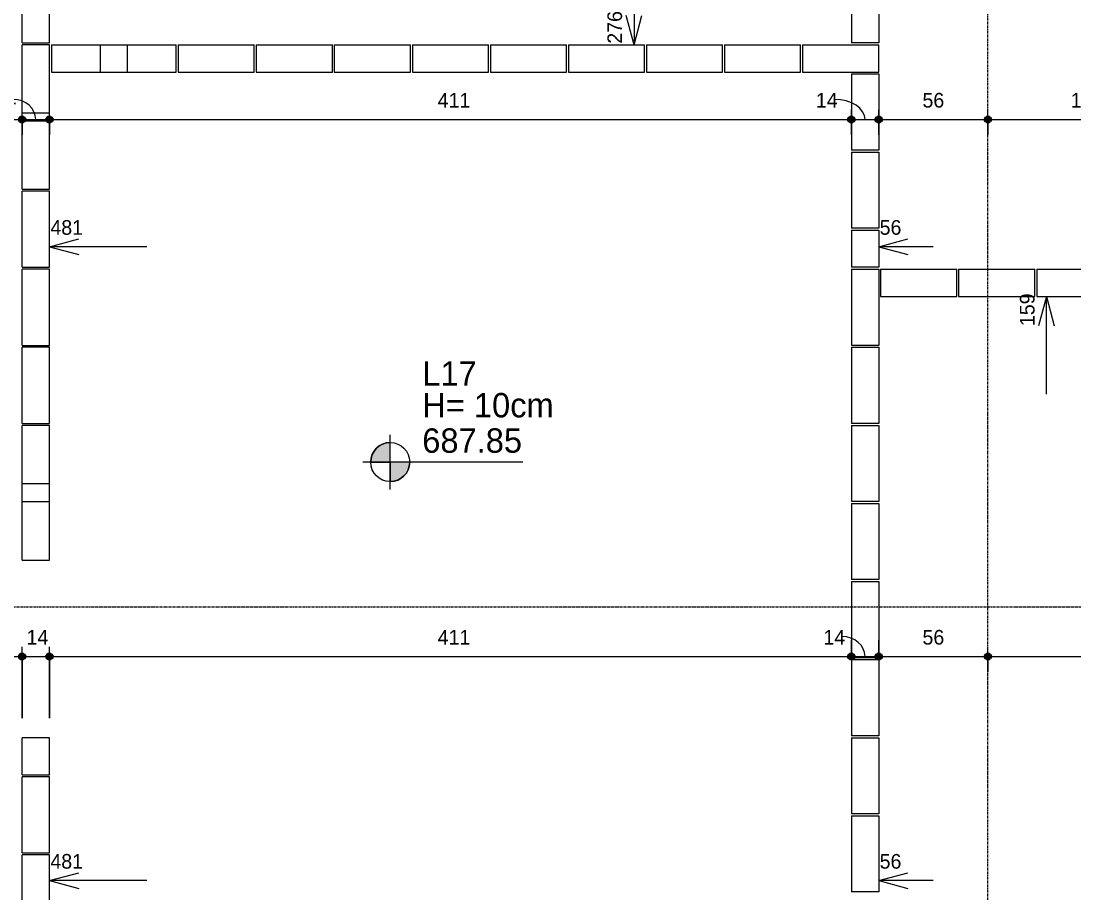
# Model space of a CAD drawing. Header units: centimetres. Extents: x 170 to 15941, y -2277 to 8860.
# Drawn here: x 6130 to 6670, y -280 to 166 of the extents above; entities that cross this region are included whole.
import ezdxf

# ---------------------------------------------------------------- set-up
doc = ezdxf.new("R2010")
doc.units = ezdxf.units.CM
doc.linetypes.add('Linha de eixo', pattern=[2.2225, 1.27, -0.3175, 0.3175, -0.3175])
doc.layers.add('A-ANNO-DIMS-1', color=1, linetype='Continuous', lineweight=9, true_color=0xff0000)
doc.layers.add('A-DETL-GENF-3', color=251, linetype='Continuous', lineweight=9, true_color=0x515151)
for name, color, linetype, lineweight in [('A-ANNO-DIMS-50', 7, 'Continuous', 9), ('A-DETL-THIN', 7, 'Continuous', 9), ('G-ANNO-TEXT', 7, 'Continuous', 9), ('S-BEAM', 7, 'Continuous', 9), ('S-BEAM-1', 7, 'Continuous', 13), ('S-GRID-1', 7, 'Linha de eixo', 9)]:
    doc.layers.add(name, color=color, linetype=linetype, lineweight=lineweight)
doc.styles.add('Bahnschrift_2', font='', dxfattribs={"height": 12.5})
doc.styles.add('Bahnschrift_7', font='', dxfattribs={"height": 7.5})
doc.styles.get('Bahnschrift_2').set_extended_font_data('Bahnschrift')
doc.styles.get('Bahnschrift_7').set_extended_font_data('Bahnschrift')
doc.dimstyles.new('COTA_ACUMULADA_1', dxfattribs={"dimscale": 30.48, "dimtxt": 8.33133, "dimasz": 0.049213, "dimexe": 0, "dimexo": 0.0625, "dimgap": 0.131234, "dimtad": 0, "dimjust": 2, "dimdec": 0, "dimzin": 0, "dimdsep": 46, "dimtxsty": 'Bahnschrift_7', "dimblk1": 'NONE', "dimblk2": 'OPEN30', "dimsah": 1, "dimcen": 0.09, "dimse1": 1, "dimsd1": 1, "dimazin": 0, "dimtfac": 1, "dimtdec": 4, "dimtix": 1, "dimtmove": 2, "dimatfit": 3, "dimfxl": 0, "dimfxlon": 1, "dimtvp": 1, "dimtolj": 1, "dimtzin": 0, "dimarcsym": 2})
doc.dimstyles.new('COTA_LINEAR', dxfattribs={"dimscale": 30.48, "dimtxt": 8.33133, "dimasz": 0.393701, "dimexe": 0.164042, "dimexo": 0.328084, "dimgap": 0.131234, "dimtad": 1, "dimdec": 0, "dimzin": 0, "dimdsep": 46, "dimtxsty": 'Bahnschrift_7', "dimblk1": 'DOTSMALL', "dimblk2": 'DOTSMALL', "dimsah": 1, "dimcen": 0.09, "dimdle": 0.164042, "dimazin": 0, "dimtfac": 1, "dimtdec": 4, "dimtix": 1, "dimtmove": 0, "dimatfit": 3, "dimfxl": 1, "dimtvp": 1, "dimtolj": 1, "dimtzin": 0, "dimarcsym": 2})
doc.dimstyles.new('COTA_LINEAR_1', dxfattribs={"dimscale": 30.48, "dimtxt": 8.33133, "dimasz": 0.393701, "dimexe": 0.164042, "dimexo": 0.328084, "dimgap": 0.131234, "dimtad": 1, "dimdec": 0, "dimzin": 0, "dimdsep": 46, "dimtxsty": 'Bahnschrift_7', "dimblk1": 'DOTSMALL', "dimblk2": 'DOTSMALL', "dimsah": 1, "dimcen": 0.09, "dimdle": 0.164042, "dimazin": 0, "dimtfac": 1, "dimtdec": 4, "dimtix": 1, "dimtmove": 1, "dimatfit": 3, "dimfxl": 1, "dimtvp": 1, "dimtolj": 1, "dimtzin": 0, "dimarcsym": 2})

# ---------------------------------------------------------------- blocks, each defined once
blk = doc.blocks.new('LEONE - BLOCO CANALETA 14X39X2 - LEONE - BLOCO CANALETA 14X39X19-2679375-FORMA DA COBERTURA')
at = {"layer": 'S-BEAM-1'}
for p, q in [((-19.5, 7), (19.5, 7)), ((-19.5, 7), (-19.5, -7)), ((19.5, -7), (19.5, 7)), ((-19.5, -7), (19.5, -7))]:
    blk.add_line(p, q, dxfattribs=at)
blk = doc.blocks.new('LEONE - BLOCO CANALETA 14X19X19 - LEONE - BLOCO CANALETA 14X19X19-561206-FORMA DA COBERTURA')
at = {"layer": 'S-BEAM-1'}
for p, q in [((-9.5, 7), (9.5, 7)), ((-9.5, 7), (-9.5, -7)), ((9.5, -7), (9.5, 7)), ((-9.5, -7), (9.5, -7))]:
    blk.add_line(p, q, dxfattribs=at)
blk = doc.blocks.new('LEONE - BLOCO CANALETA 14X39X2 - LEONE - BLOCO CANALETA 14X39X19-V2-FORMA DA COBERTURA')
at = {"layer": 'S-BEAM-1'}
for p, q in [((-19.5, 7), (19.5, 7)), ((-19.5, -7), (-19.5, 7)), ((19.5, 7), (19.5, -7)), ((-19.5, -7), (19.5, -7))]:
    blk.add_line(p, q, dxfattribs=at)
blk = doc.blocks.new('LEONE - BLOCO CANALETA 14X19X19 - LEONE - BLOCO CANALETA 14X19X19-3028554-FORMA DA COBERTURA')
at = {"layer": 'S-BEAM-1'}
for p, q in [((-9.5, 7), (9.5, 7)), ((-9.5, -7), (-9.5, 7)), ((9.5, 7), (9.5, -7)), ((-9.5, -7), (9.5, -7))]:
    blk.add_line(p, q, dxfattribs=at)
blk = doc.blocks.new('DIMBLOCK115-FORMA DA COBERTURA')
at = {"layer": 'A-ANNO-DIMS-50', "lineweight": 35, "true_color": 0xff0000}
h = blk.add_hatch(color=1, dxfattribs=at)
edge = h.paths.add_edge_path()
edge.add_arc((5814.52, 115.9), 1.5, 0, 360)
h = blk.add_hatch(color=1, dxfattribs=at)
edge = h.paths.add_edge_path()
edge.add_arc((6130.52, 115.9), 1.5, 0, 360)
at = {"layer": 'A-ANNO-DIMS-50', "color": 1, "true_color": 0xff0000}
for p, q in [((5814.52, 108.02), (5814.52, 120.9)), ((6130.52, 108.02), (6130.52, 120.9)), ((5809.52, 115.9), (6130.52, 115.9)), ((5814.52, 115.9), (5814.52, 108.02)), ((6130.52, 115.9), (6130.52, 108.02))]:
    blk.add_line(p, q, dxfattribs=at)
at = {"layer": 'A-ANNO-DIMS-50', "color": 1, "lineweight": 35, "true_color": 0xff0000}
for centre in [(5814.52, 115.9), (6130.52, 115.9)]:
    blk.add_circle(centre, 1.5, dxfattribs=at)
at = {"layer": 'A-ANNO-DIMS-50', "color": 0, "insert": (5965.26, 129.54), "char_height": 7.5, "width": 17.4201, "attachment_point": 1, "line_spacing_factor": 1.009858, "style": 'Bahnschrift_7'}
blk.add_mtext('316', dxfattribs=at)
blk = doc.blocks.new('_DotSmall')
at = {"color": 0, "linetype": 'ByBlock', "const_width": 0.5}
blk.add_lwpolyline([(-0.0625, 0, 1), (0.0625, 0, 1)], format="xyb", close=True, dxfattribs=at)
blk = doc.blocks.new('DIMBLOCK116-FORMA DA COBERTURA')
at = {"layer": 'A-ANNO-DIMS-50', "lineweight": 35, "true_color": 0xff0000}
h = blk.add_hatch(color=1, dxfattribs=at)
edge = h.paths.add_edge_path()
edge.add_arc((6130.52, 115.9), 1.5, 0, 360)
h = blk.add_hatch(color=1, dxfattribs=at)
edge = h.paths.add_edge_path()
edge.add_arc((6144.52, 115.9), 1.5, 0, 360)
at = {"layer": 'A-ANNO-DIMS-50', "color": 1, "true_color": 0xff0000}
for p, q in [((6130.52, 108.02), (6130.52, 120.9)), ((6144.52, 108.02), (6144.52, 120.9)), ((6130.52, 115.9), (6144.52, 115.9)), ((6130.52, 115.9), (6130.52, 108.02)), ((6144.52, 115.9), (6144.52, 108.02))]:
    blk.add_line(p, q, dxfattribs=at)
at = {"layer": 'A-ANNO-DIMS-50', "color": 1, "lineweight": 35, "true_color": 0xff0000}
for centre in [(6130.52, 115.9), (6144.52, 115.9)]:
    blk.add_circle(centre, 1.5, dxfattribs=at)
at = {"layer": 'A-ANNO-DIMS-50', "color": 1, "true_color": 0xff0000}
blk.add_ellipse((6125.8, 115.9), major_axis=(11.72, 0), ratio=0.879819, start_param=0, end_param=1.570796, dxfattribs=at)
at = {"layer": 'A-ANNO-DIMS-50', "color": 0, "insert": (6116.33, 129.54), "char_height": 7.5, "width": 11.3609, "attachment_point": 1, "line_spacing_factor": 1.009858, "style": 'Bahnschrift_7'}
blk.add_mtext('14', dxfattribs=at)
blk = doc.blocks.new('DIMBLOCK117-FORMA DA COBERTURA')
at = {"layer": 'A-ANNO-DIMS-50', "lineweight": 35, "true_color": 0xff0000}
h = blk.add_hatch(color=1, dxfattribs=at)
edge = h.paths.add_edge_path()
edge.add_arc((6144.52, 115.9), 1.5, 0, 360)
h = blk.add_hatch(color=1, dxfattribs=at)
edge = h.paths.add_edge_path()
edge.add_arc((6555.52, 115.9), 1.5, 0, 360)
at = {"layer": 'A-ANNO-DIMS-50', "color": 1, "true_color": 0xff0000}
for p, q in [((6144.52, 108.02), (6144.52, 120.9)), ((6555.52, 108.02), (6555.52, 120.9)), ((6144.52, 115.9), (6555.52, 115.9)), ((6144.52, 115.9), (6144.52, 108.02)), ((6555.52, 115.9), (6555.52, 108.02))]:
    blk.add_line(p, q, dxfattribs=at)
at = {"layer": 'A-ANNO-DIMS-50', "color": 1, "lineweight": 35, "true_color": 0xff0000}
for centre in [(6144.52, 115.9), (6555.52, 115.9)]:
    blk.add_circle(centre, 1.5, dxfattribs=at)
at = {"layer": 'A-ANNO-DIMS-50', "color": 0, "insert": (6343.52, 129.54), "char_height": 7.5, "width": 15.6023, "attachment_point": 1, "line_spacing_factor": 1.009858, "style": 'Bahnschrift_7'}
blk.add_mtext('411', dxfattribs=at)
blk = doc.blocks.new('DIMBLOCK118-FORMA DA COBERTURA')
at = {"layer": 'A-ANNO-DIMS-50', "lineweight": 35, "true_color": 0xff0000}
h = blk.add_hatch(color=1, dxfattribs=at)
edge = h.paths.add_edge_path()
edge.add_arc((6555.52, 115.9), 1.5, 0, 360)
h = blk.add_hatch(color=1, dxfattribs=at)
edge = h.paths.add_edge_path()
edge.add_arc((6569.52, 115.9), 1.5, 0, 360)
at = {"layer": 'A-ANNO-DIMS-50', "color": 1, "true_color": 0xff0000}
for p, q in [((6555.52, 108.02), (6555.52, 120.9)), ((6569.52, 108.02), (6569.52, 120.9)), ((6555.52, 115.9), (6569.52, 115.9)), ((6555.52, 115.9), (6555.52, 108.02)), ((6569.52, 115.9), (6569.52, 108.02))]:
    blk.add_line(p, q, dxfattribs=at)
at = {"layer": 'A-ANNO-DIMS-50', "color": 1, "lineweight": 35, "true_color": 0xff0000}
for centre in [(6555.52, 115.9), (6569.52, 115.9)]:
    blk.add_circle(centre, 1.5, dxfattribs=at)
at = {"layer": 'A-ANNO-DIMS-50', "color": 1, "true_color": 0xff0000}
blk.add_ellipse((6546.82, 115.9), major_axis=(15.71, 0), ratio=0.656556, start_param=0, end_param=1.570796, dxfattribs=at)
at = {"layer": 'A-ANNO-DIMS-50', "color": 0, "insert": (6537.35, 129.54), "char_height": 7.5, "width": 11.3609, "attachment_point": 1, "line_spacing_factor": 1.009858, "style": 'Bahnschrift_7'}
blk.add_mtext('14', dxfattribs=at)
blk = doc.blocks.new('DIMBLOCK119-FORMA DA COBERTURA')
at = {"layer": 'A-ANNO-DIMS-50', "lineweight": 35, "true_color": 0xff0000}
h = blk.add_hatch(color=1, dxfattribs=at)
edge = h.paths.add_edge_path()
edge.add_arc((6569.52, 115.9), 1.5, 0, 360)
h = blk.add_hatch(color=1, dxfattribs=at)
edge = h.paths.add_edge_path()
edge.add_arc((6625.52, 115.9), 1.5, 0, 360)
at = {"layer": 'A-ANNO-DIMS-50', "color": 1, "true_color": 0xff0000}
for p, q in [((6569.52, 108.02), (6569.52, 120.9)), ((6625.52, 108.02), (6625.52, 120.9)), ((6569.52, 115.9), (6625.52, 115.9)), ((6569.52, 115.9), (6569.52, 108.02)), ((6625.52, 115.9), (6625.52, 108.02))]:
    blk.add_line(p, q, dxfattribs=at)
at = {"layer": 'A-ANNO-DIMS-50', "color": 1, "lineweight": 35, "true_color": 0xff0000}
for centre in [(6569.52, 115.9), (6625.52, 115.9)]:
    blk.add_circle(centre, 1.5, dxfattribs=at)
at = {"layer": 'A-ANNO-DIMS-50', "color": 0, "insert": (6591.97, 129.54), "char_height": 7.5, "width": 13.3301, "attachment_point": 1, "line_spacing_factor": 1.009858, "style": 'Bahnschrift_7'}
blk.add_mtext('56', dxfattribs=at)
blk = doc.blocks.new('DIMBLOCK120-FORMA DA COBERTURA')
at = {"layer": 'A-ANNO-DIMS-50', "lineweight": 35, "true_color": 0xff0000}
h = blk.add_hatch(color=1, dxfattribs=at)
edge = h.paths.add_edge_path()
edge.add_arc((6625.52, 115.9), 1.5, 0, 360)
h = blk.add_hatch(color=1, dxfattribs=at)
edge = h.paths.add_edge_path()
edge.add_arc((6725.51, 115.9), 1.5, 0, 360)
at = {"layer": 'A-ANNO-DIMS-50', "color": 1, "true_color": 0xff0000}
for p, q in [((6625.52, 108.02), (6625.52, 120.9)), ((6725.51, 74.24), (6725.51, 120.9)), ((6625.52, 115.9), (6725.51, 115.9)), ((6625.52, 115.9), (6625.52, 108.02)), ((6725.51, 115.9), (6725.51, 74.24))]:
    blk.add_line(p, q, dxfattribs=at)
at = {"layer": 'A-ANNO-DIMS-50', "color": 1, "lineweight": 35, "true_color": 0xff0000}
for centre in [(6625.52, 115.9), (6725.51, 115.9)]:
    blk.add_circle(centre, 1.5, dxfattribs=at)
at = {"layer": 'A-ANNO-DIMS-50', "color": 0, "insert": (6667.94, 129.54), "char_height": 7.5, "width": 18.1774, "attachment_point": 1, "line_spacing_factor": 1.009858, "style": 'Bahnschrift_7'}
blk.add_mtext('100', dxfattribs=at)
blk = doc.blocks.new('DIMBLOCK138-FORMA DA COBERTURA')
at = {"layer": 'A-ANNO-DIMS-50', "lineweight": 35, "true_color": 0xff0000}
h = blk.add_hatch(color=1, dxfattribs=at)
edge = h.paths.add_edge_path()
edge.add_arc((5885.52, -159.19), 1.5, 0, 360)
h = blk.add_hatch(color=1, dxfattribs=at)
edge = h.paths.add_edge_path()
edge.add_arc((6130.52, -159.19), 1.5, 0, 360)
at = {"layer": 'A-ANNO-DIMS-50', "color": 1, "true_color": 0xff0000}
for p, q in [((5885.52, -209.76), (5885.52, -154.19)), ((6130.52, -190.76), (6130.52, -154.19)), ((5885.52, -159.19), (6130.52, -159.19)), ((5885.52, -159.19), (5885.52, -209.76)), ((6130.52, -159.19), (6130.52, -190.76))]:
    blk.add_line(p, q, dxfattribs=at)
at = {"layer": 'A-ANNO-DIMS-50', "color": 1, "lineweight": 35, "true_color": 0xff0000}
for centre in [(5885.52, -159.19), (6130.52, -159.19)]:
    blk.add_circle(centre, 1.5, dxfattribs=at)
at = {"layer": 'A-ANNO-DIMS-50', "color": 0, "insert": (5999.5, -145.54), "char_height": 7.5, "width": 20.4496, "attachment_point": 1, "line_spacing_factor": 1.009858, "style": 'Bahnschrift_7'}
blk.add_mtext('245', dxfattribs=at)
blk = doc.blocks.new('DIMBLOCK139-FORMA DA COBERTURA')
at = {"layer": 'A-ANNO-DIMS-50', "lineweight": 35, "true_color": 0xff0000}
h = blk.add_hatch(color=1, dxfattribs=at)
edge = h.paths.add_edge_path()
edge.add_arc((6130.52, -159.19), 1.5, 0, 360)
h = blk.add_hatch(color=1, dxfattribs=at)
edge = h.paths.add_edge_path()
edge.add_arc((6144.52, -159.19), 1.5, 0, 360)
at = {"layer": 'A-ANNO-DIMS-50', "color": 1, "true_color": 0xff0000}
for p, q in [((6130.52, -190.76), (6130.52, -154.19)), ((6144.52, -190.76), (6144.52, -154.19)), ((6130.52, -159.19), (6144.52, -159.19)), ((6130.52, -159.19), (6130.52, -190.76)), ((6144.52, -159.19), (6144.52, -190.76))]:
    blk.add_line(p, q, dxfattribs=at)
at = {"layer": 'A-ANNO-DIMS-50', "color": 1, "lineweight": 35, "true_color": 0xff0000}
for centre in [(6130.52, -159.19), (6144.52, -159.19)]:
    blk.add_circle(centre, 1.5, dxfattribs=at)
at = {"layer": 'A-ANNO-DIMS-50', "color": 0, "insert": (6132.79, -145.54), "char_height": 7.5, "width": 11.3609, "attachment_point": 1, "line_spacing_factor": 1.009858, "style": 'Bahnschrift_7'}
blk.add_mtext('14', dxfattribs=at)
blk = doc.blocks.new('DIMBLOCK140-FORMA DA COBERTURA')
at = {"layer": 'A-ANNO-DIMS-50', "lineweight": 35, "true_color": 0xff0000}
h = blk.add_hatch(color=1, dxfattribs=at)
edge = h.paths.add_edge_path()
edge.add_arc((6144.52, -159.19), 1.5, 0, 360)
h = blk.add_hatch(color=1, dxfattribs=at)
edge = h.paths.add_edge_path()
edge.add_arc((6555.52, -159.19), 1.5, 0, 360)
at = {"layer": 'A-ANNO-DIMS-50', "color": 1, "true_color": 0xff0000}
for p, q in [((6555.52, -150.76), (6555.52, -164.19)), ((6555.52, -159.19), (6555.52, -150.76)), ((6144.52, -190.76), (6144.52, -154.19)), ((6144.52, -159.19), (6555.52, -159.19)), ((6144.52, -159.19), (6144.52, -190.76))]:
    blk.add_line(p, q, dxfattribs=at)
at = {"layer": 'A-ANNO-DIMS-50', "color": 1, "lineweight": 35, "true_color": 0xff0000}
for centre in [(6144.52, -159.19), (6555.52, -159.19)]:
    blk.add_circle(centre, 1.5, dxfattribs=at)
at = {"layer": 'A-ANNO-DIMS-50', "color": 0, "insert": (6343.52, -145.54), "char_height": 7.5, "width": 15.6023, "attachment_point": 1, "line_spacing_factor": 1.009858, "style": 'Bahnschrift_7'}
blk.add_mtext('411', dxfattribs=at)
blk = doc.blocks.new('DIMBLOCK141-FORMA DA COBERTURA')
at = {"layer": 'A-ANNO-DIMS-50', "lineweight": 35, "true_color": 0xff0000}
h = blk.add_hatch(color=1, dxfattribs=at)
edge = h.paths.add_edge_path()
edge.add_arc((6555.52, -159.19), 1.5, 0, 360)
h = blk.add_hatch(color=1, dxfattribs=at)
edge = h.paths.add_edge_path()
edge.add_arc((6569.52, -159.19), 1.5, 0, 360)
at = {"layer": 'A-ANNO-DIMS-50', "color": 1, "true_color": 0xff0000}
for p, q in [((6555.52, -150.76), (6555.52, -164.19)), ((6555.52, -159.19), (6555.52, -150.76)), ((6569.52, -150.76), (6569.52, -164.19)), ((6569.52, -159.19), (6569.52, -150.76)), ((6555.52, -159.19), (6569.52, -159.19))]:
    blk.add_line(p, q, dxfattribs=at)
at = {"layer": 'A-ANNO-DIMS-50', "color": 1, "lineweight": 35, "true_color": 0xff0000}
for centre in [(6555.52, -159.19), (6569.52, -159.19)]:
    blk.add_circle(centre, 1.5, dxfattribs=at)
at = {"layer": 'A-ANNO-DIMS-50', "color": 1, "true_color": 0xff0000}
blk.add_ellipse((6550.7, -159.19), major_axis=(11.82, 0), ratio=0.872291, start_param=0, end_param=1.570796, dxfattribs=at)
at = {"layer": 'A-ANNO-DIMS-50', "color": 0, "insert": (6541.23, -145.54), "char_height": 7.5, "width": 11.3609, "attachment_point": 1, "line_spacing_factor": 1.009858, "style": 'Bahnschrift_7'}
blk.add_mtext('14', dxfattribs=at)
blk = doc.blocks.new('DIMBLOCK142-FORMA DA COBERTURA')
at = {"layer": 'A-ANNO-DIMS-50', "lineweight": 35, "true_color": 0xff0000}
h = blk.add_hatch(color=1, dxfattribs=at)
edge = h.paths.add_edge_path()
edge.add_arc((6569.52, -159.19), 1.5, 0, 360)
h = blk.add_hatch(color=1, dxfattribs=at)
edge = h.paths.add_edge_path()
edge.add_arc((6625.52, -159.19), 1.5, 0, 360)
at = {"layer": 'A-ANNO-DIMS-50', "color": 1, "true_color": 0xff0000}
for p, q in [((6569.52, -150.76), (6569.52, -164.19)), ((6569.52, -159.19), (6569.52, -150.76)), ((6625.52, -167.07), (6625.52, -154.19)), ((6569.52, -159.19), (6625.52, -159.19)), ((6625.52, -159.19), (6625.52, -167.07))]:
    blk.add_line(p, q, dxfattribs=at)
at = {"layer": 'A-ANNO-DIMS-50', "color": 1, "lineweight": 35, "true_color": 0xff0000}
for centre in [(6569.52, -159.19), (6625.52, -159.19)]:
    blk.add_circle(centre, 1.5, dxfattribs=at)
at = {"layer": 'A-ANNO-DIMS-50', "color": 0, "insert": (6591.97, -145.54), "char_height": 7.5, "width": 13.3301, "attachment_point": 1, "line_spacing_factor": 1.009858, "style": 'Bahnschrift_7'}
blk.add_mtext('56', dxfattribs=at)
blk = doc.blocks.new('DIMBLOCK143-FORMA DA COBERTURA')
at = {"layer": 'A-ANNO-DIMS-50', "lineweight": 35, "true_color": 0xff0000}
h = blk.add_hatch(color=1, dxfattribs=at)
edge = h.paths.add_edge_path()
edge.add_arc((6625.52, -159.19), 1.5, 0, 360)
h = blk.add_hatch(color=1, dxfattribs=at)
edge = h.paths.add_edge_path()
edge.add_arc((6970.52, -159.19), 1.5, 0, 360)
at = {"layer": 'A-ANNO-DIMS-50', "color": 1, "true_color": 0xff0000}
for p, q in [((6625.52, -167.07), (6625.52, -154.19)), ((6970.52, -155.76), (6970.52, -164.19)), ((6970.52, -159.19), (6970.52, -155.76)), ((6625.52, -159.19), (6970.52, -159.19)), ((6625.52, -159.19), (6625.52, -167.07))]:
    blk.add_line(p, q, dxfattribs=at)
at = {"layer": 'A-ANNO-DIMS-50', "color": 1, "lineweight": 35, "true_color": 0xff0000}
for centre in [(6625.52, -159.19), (6970.52, -159.19)]:
    blk.add_circle(centre, 1.5, dxfattribs=at)
at = {"layer": 'A-ANNO-DIMS-50', "color": 0, "insert": (6789.44, -145.54), "char_height": 7.5, "width": 20.6011, "attachment_point": 1, "line_spacing_factor": 1.009858, "style": 'Bahnschrift_7'}
blk.add_mtext('345', dxfattribs=at)
blk = doc.blocks.new('DIMBLOCK183-FORMA DA COBERTURA')
at = {"layer": 'A-ANNO-DIMS-50', "lineweight": 35, "true_color": 0xff0000}
h = blk.add_hatch(color=1, dxfattribs=at)
edge = h.paths.add_edge_path()
edge.add_arc((6046.78, -200.76), 1.5, 0, 360)
h = blk.add_hatch(color=1, dxfattribs=at)
edge = h.paths.add_edge_path()
edge.add_arc((6046.78, -340.76), 1.5, 0, 360)
at = {"layer": 'A-ANNO-DIMS-50', "color": 1, "true_color": 0xff0000}
for p, q in [((6120.52, -200.76), (6041.78, -200.76)), ((6046.78, -340.76), (6046.78, -200.76)), ((6046.78, -200.76), (6120.52, -200.76)), ((6120.52, -340.76), (6041.78, -340.76)), ((6046.78, -340.76), (6120.52, -340.76))]:
    blk.add_line(p, q, dxfattribs=at)
at = {"layer": 'A-ANNO-DIMS-50', "color": 1, "lineweight": 35, "true_color": 0xff0000}
for centre in [(6046.78, -200.76), (6046.78, -340.76)]:
    blk.add_circle(centre, 1.5, dxfattribs=at)
at = {"layer": 'A-ANNO-DIMS-50', "color": 0, "insert": (6033.14, -278.39), "char_height": 7.5, "width": 18.3289, "attachment_point": 1, "rotation": 90, "line_spacing_factor": 1.009858, "style": 'Bahnschrift_7'}
blk.add_mtext('140', dxfattribs=at)
blk = doc.blocks.new('DIMBLOCK184-FORMA DA COBERTURA')
at = {"layer": 'A-ANNO-DIMS-50', "lineweight": 35, "true_color": 0xff0000}
h = blk.add_hatch(color=1, dxfattribs=at)
edge = h.paths.add_edge_path()
edge.add_arc((6046.78, -133.76), 1.5, 0, 360)
h = blk.add_hatch(color=1, dxfattribs=at)
edge = h.paths.add_edge_path()
edge.add_arc((6046.78, -200.76), 1.5, 0, 360)
at = {"layer": 'A-ANNO-DIMS-50', "color": 1, "true_color": 0xff0000}
for p, q in [((6054.66, -133.76), (6041.78, -133.76)), ((6046.78, -200.76), (6046.78, -133.76)), ((6046.78, -133.76), (6054.66, -133.76)), ((6120.52, -200.76), (6041.78, -200.76)), ((6046.78, -200.76), (6120.52, -200.76))]:
    blk.add_line(p, q, dxfattribs=at)
at = {"layer": 'A-ANNO-DIMS-50', "color": 1, "lineweight": 35, "true_color": 0xff0000}
for centre in [(6046.78, -133.76), (6046.78, -200.76)]:
    blk.add_circle(centre, 1.5, dxfattribs=at)
at = {"layer": 'A-ANNO-DIMS-50', "color": 0, "insert": (6033.14, -172.62), "char_height": 7.5, "width": 12.8757, "attachment_point": 1, "rotation": 90, "line_spacing_factor": 1.009858, "style": 'Bahnschrift_7'}
blk.add_mtext('67', dxfattribs=at)
blk = doc.blocks.new('DIMBLOCK211-FORMA DA COBERTURA')
at = {"layer": 'A-ANNO-DIMS-50', "lineweight": 35, "true_color": 0xff0000}
h = blk.add_hatch(color=1, dxfattribs=at)
edge = h.paths.add_edge_path()
edge.add_arc((6705.53, -133.76), 1.5, 0, 360)
h = blk.add_hatch(color=1, dxfattribs=at)
edge = h.paths.add_edge_path()
edge.add_arc((6705.53, -310.22), 1.5, 0, 360)
at = {"layer": 'A-ANNO-DIMS-50', "color": 1, "true_color": 0xff0000}
for p, q in [((6697.65, -133.76), (6710.53, -133.76)), ((6705.53, -133.76), (6697.65, -133.76)), ((6705.53, -133.76), (6705.53, -310.22)), ((6600.02, -310.22), (6710.53, -310.22)), ((6705.53, -310.22), (6600.02, -310.22))]:
    blk.add_line(p, q, dxfattribs=at)
at = {"layer": 'A-ANNO-DIMS-50', "color": 1, "lineweight": 35, "true_color": 0xff0000}
for centre in [(6705.53, -133.76), (6705.53, -310.22)]:
    blk.add_circle(centre, 1.5, dxfattribs=at)
at = {"layer": 'A-ANNO-DIMS-50', "color": 0, "insert": (6691.89, -229.12), "char_height": 7.5, "width": 17.1171, "attachment_point": 1, "rotation": 90, "line_spacing_factor": 1.009858, "style": 'Bahnschrift_7'}
blk.add_mtext('176', dxfattribs=at)
blk = doc.blocks.new('DIMBLOCK292-FORMA DA COBERTURA')
at = {"layer": 'A-ANNO-DIMS-50', "color": 1, "true_color": 0xff0000}
for p, q in [((6569.52, 50.74), (6584.52, 54.76)), ((6569.52, 50.74), (6584.52, 46.72)), ((6597.52, 50.74), (6569.52, 50.74)), ((6569.52, 50.74), (6569.52, 50.74)), ((6569.52, 50.74), (6569.52, 50.74))]:
    blk.add_line(p, q, dxfattribs=at)
at = {"layer": 'A-ANNO-DIMS-50', "color": 0, "insert": (6570.02, 64.38), "char_height": 7.5, "width": 13.3301, "attachment_point": 1, "line_spacing_factor": 1.009858, "style": 'Bahnschrift_7'}
blk.add_mtext('56', dxfattribs=at)
blk = doc.blocks.new('_None')
blk = doc.blocks.new('_Open30')
at = {"color": 0, "linetype": 'ByBlock', "lineweight": -2}
for p, q in [((-1, 0.27), (0, 0)), ((0, 0), (-1, -0.27)), ((0, 0), (-1, 0))]:
    blk.add_line(p, q, dxfattribs=at)
blk = doc.blocks.new('DIMBLOCK293-FORMA DA COBERTURA')
at = {"layer": 'A-ANNO-DIMS-50', "color": 1, "true_color": 0xff0000}
for p, q in [((6144.52, 50.74), (6159.52, 54.76)), ((6144.52, 50.74), (6159.52, 46.72)), ((6194.52, 50.74), (6144.52, 50.74)), ((6144.52, 50.74), (6144.52, 50.74)), ((6144.52, 50.74), (6144.52, 50.74))]:
    blk.add_line(p, q, dxfattribs=at)
at = {"layer": 'A-ANNO-DIMS-50', "color": 0, "insert": (6145.02, 64.38), "char_height": 7.5, "width": 18.4804, "attachment_point": 1, "line_spacing_factor": 1.009858, "style": 'Bahnschrift_7'}
blk.add_mtext('481', dxfattribs=at)
blk = doc.blocks.new('DIMBLOCK294-FORMA DA COBERTURA')
at = {"layer": 'A-ANNO-DIMS-50', "color": 1, "true_color": 0xff0000}
for p, q in [((5814.52, 50.74), (5829.52, 54.76)), ((5814.52, 50.74), (5829.52, 46.72)), ((5864.52, 50.74), (5814.52, 50.74)), ((5814.52, 50.74), (5814.52, 50.74)), ((5814.52, 50.74), (5814.52, 50.74))]:
    blk.add_line(p, q, dxfattribs=at)
at = {"layer": 'A-ANNO-DIMS-50', "color": 0, "insert": (5815.02, 64.38), "char_height": 7.5, "width": 15.6023, "attachment_point": 1, "line_spacing_factor": 1.009858, "style": 'Bahnschrift_7'}
blk.add_mtext('811', dxfattribs=at)
blk = doc.blocks.new('DIMBLOCK296-FORMA DA COBERTURA')
at = {"layer": 'A-ANNO-DIMS-50', "color": 1, "true_color": 0xff0000}
for p, q in [((6569.52, -273.96), (6584.52, -269.94)), ((6569.52, -273.96), (6584.52, -277.98)), ((6597.52, -273.96), (6569.52, -273.96)), ((6569.52, -273.96), (6569.52, -273.96)), ((6569.52, -273.96), (6569.52, -273.96))]:
    blk.add_line(p, q, dxfattribs=at)
at = {"layer": 'A-ANNO-DIMS-50', "color": 0, "insert": (6570.02, -260.32), "char_height": 7.5, "width": 13.3301, "attachment_point": 1, "line_spacing_factor": 1.009858, "style": 'Bahnschrift_7'}
blk.add_mtext('56', dxfattribs=at)
blk = doc.blocks.new('DIMBLOCK297-FORMA DA COBERTURA')
at = {"layer": 'A-ANNO-DIMS-50', "color": 1, "true_color": 0xff0000}
for p, q in [((6144.52, -273.96), (6159.52, -269.94)), ((6144.52, -273.96), (6159.52, -277.98)), ((6194.52, -273.96), (6144.52, -273.96)), ((6144.52, -273.96), (6144.52, -273.96)), ((6144.52, -273.96), (6144.52, -273.96))]:
    blk.add_line(p, q, dxfattribs=at)
at = {"layer": 'A-ANNO-DIMS-50', "color": 0, "insert": (6145.02, -260.32), "char_height": 7.5, "width": 18.4804, "attachment_point": 1, "line_spacing_factor": 1.009858, "style": 'Bahnschrift_7'}
blk.add_mtext('481', dxfattribs=at)
blk = doc.blocks.new('DIMBLOCK298-FORMA DA COBERTURA')
at = {"layer": 'A-ANNO-DIMS-50', "color": 1, "true_color": 0xff0000}
for p, q in [((5814.52, -273.96), (5829.52, -269.94)), ((5814.52, -273.96), (5829.52, -277.98)), ((5864.52, -273.96), (5814.52, -273.96)), ((5814.52, -273.96), (5814.52, -273.96)), ((5814.52, -273.96), (5814.52, -273.96))]:
    blk.add_line(p, q, dxfattribs=at)
at = {"layer": 'A-ANNO-DIMS-50', "color": 0, "insert": (5815.02, -260.32), "char_height": 7.5, "width": 15.6023, "attachment_point": 1, "line_spacing_factor": 1.009858, "style": 'Bahnschrift_7'}
blk.add_mtext('811', dxfattribs=at)
blk = doc.blocks.new('DIMBLOCK331-FORMA DA COBERTURA')
at = {"layer": 'A-ANNO-DIMS-50', "color": 1, "true_color": 0xff0000}
for p, q in [((6970.52, 19.26), (6955.52, 23.28)), ((6920.52, 19.26), (6970.52, 19.26)), ((6970.52, 19.26), (6955.52, 15.24)), ((6970.52, 19.26), (6970.52, 19.26)), ((6970.52, 19.26), (6970.52, 19.26))]:
    blk.add_line(p, q, dxfattribs=at)
at = {"layer": 'A-ANNO-DIMS-50', "color": 0, "insert": (6952.85, 32.9), "char_height": 7.5, "width": 20.6011, "attachment_point": 1, "line_spacing_factor": 1.009858, "style": 'Bahnschrift_7'}
blk.add_mtext('345', dxfattribs=at)
blk = doc.blocks.new('DIMBLOCK333-FORMA DA COBERTURA')
at = {"layer": 'A-ANNO-DIMS-50', "color": 1, "true_color": 0xff0000}
for p, q in [((6970.52, -259.2), (6955.52, -255.19)), ((6920.52, -259.2), (6970.52, -259.2)), ((6970.52, -259.2), (6955.52, -263.22)), ((6970.52, -259.2), (6970.52, -259.2)), ((6970.52, -259.2), (6970.52, -259.2))]:
    blk.add_line(p, q, dxfattribs=at)
at = {"layer": 'A-ANNO-DIMS-50', "color": 0, "insert": (6952.85, -245.56), "char_height": 7.5, "width": 20.6011, "attachment_point": 1, "line_spacing_factor": 1.009858, "style": 'Bahnschrift_7'}
blk.add_mtext('345', dxfattribs=at)
blk = doc.blocks.new('DIMBLOCK340-FORMA DA COBERTURA')
at = {"layer": 'A-ANNO-DIMS-50', "color": 1, "true_color": 0xff0000}
for p, q in [((6444.14, 204.24), (6444.14, 154.24)), ((6444.14, 154.24), (6440.12, 169.24)), ((6444.14, 154.24), (6448.15, 169.24)), ((6444.14, 154.24), (6444.14, 154.24)), ((6444.14, 154.24), (6444.14, 154.24))]:
    blk.add_line(p, q, dxfattribs=at)
at = {"layer": 'A-ANNO-DIMS-50', "color": 0, "insert": (6430.49, 154.74), "char_height": 7.5, "width": 19.3893, "attachment_point": 1, "rotation": 90, "line_spacing_factor": 1.009858, "style": 'Bahnschrift_7'}
blk.add_mtext('276', dxfattribs=at)
blk = doc.blocks.new('DIMBLOCK384-FORMA DA COBERTURA')
at = {"layer": 'A-ANNO-DIMS-50', "color": 1, "true_color": 0xff0000}
for p, q in [((6655.53, 25.24), (6651.51, 10.24)), ((6655.53, 25.24), (6659.55, 10.24)), ((6655.53, -24.76), (6655.53, 25.24)), ((6655.53, 25.24), (6655.53, 25.24)), ((6655.53, 25.24), (6655.53, 25.24))]:
    blk.add_line(p, q, dxfattribs=at)
at = {"layer": 'A-ANNO-DIMS-50', "color": 0, "insert": (6641.89, 10.1), "char_height": 7.5, "width": 17.5715, "attachment_point": 1, "rotation": 90, "line_spacing_factor": 1.009858, "style": 'Bahnschrift_7'}
blk.add_mtext('159', dxfattribs=at)

msp = doc.modelspace()

# ---------------------------------------------------------------- hatches: boundary and pattern name
at = {"layer": 'A-DETL-GENF-3'}
for points in [[(6319.17, -59.57), (6319.17, -49.57), (6316.59, -49.91), (6314.17, -50.91), (6312.1, -52.5), (6310.51, -54.57), (6309.51, -56.98), (6309.17, -59.57), (6318.66, -59.57)], [(6319.17, -69.57), (6321.76, -69.23), (6324.17, -68.23), (6326.24, -66.64), (6327.83, -64.57), (6328.83, -62.16), (6329.17, -59.57), (6319.17, -59.57)]]:
    msp.add_hatch(color=256, dxfattribs=at).paths.add_polyline_path(points)

# ---------------------------------------------------------------- linework, layer by layer
at = {"layer": 'A-DETL-THIN'}
for p, q in [((6319.17, -73.57), (6319.17, -45.57)), ((6319.17, -73.57), (6319.17, -45.57)), ((6319.17, -59.57), (6319.17, -49.57)), ((6387.17, -59.57), (6305.17, -59.57)), ((6387.17, -59.57), (6305.17, -59.57)), ((6309.17, -59.57), (6319.17, -59.57)), ((6329.17, -59.57), (6319.17, -59.57)), ((6319.17, -59.57), (6319.17, -69.57))]:
    msp.add_line(p, q, dxfattribs=at)
msp.add_circle((6319.17, -59.57), 10, dxfattribs=at)
msp.add_circle((6319.17, -59.57), 10, dxfattribs=at)
for start, end in [(90, 180), (270, 360)]:
    msp.add_arc((6319.17, -59.57), 10, start, end, dxfattribs=at)
at = {"layer": 'S-GRID-1'}
for p, q in [((6625.52, -679.8), (6625.52, 927.57)), ((5636.63, -133.76), (8470.88, -133.76))]:
    msp.add_line(p, q, dxfattribs=at)

# ---------------------------------------------------------------- block references
at = {"layer": 'S-BEAM'}
for name, p, rotation in [('LEONE - BLOCO CANALETA 14X39X2 - LEONE - BLOCO CANALETA 14X39X19-V2-FORMA DA COBERTURA', (6562.52, 174.74), 269.9999999999997), ('LEONE - BLOCO CANALETA 14X19X19 - LEONE - BLOCO CANALETA 14X19X19-561206-FORMA DA COBERTURA', (6137.52, 164.74), 89.9999999999999), ('LEONE - BLOCO CANALETA 14X39X2 - LEONE - BLOCO CANALETA 14X39X19-2679375-FORMA DA COBERTURA', (6137.52, 134.74), 89.9999999999999), ('LEONE - BLOCO CANALETA 14X39X2 - LEONE - BLOCO CANALETA 14X39X19-V2-FORMA DA COBERTURA', (6562.52, 119.74), 269.9999999999997), ('LEONE - BLOCO CANALETA 14X39X2 - LEONE - BLOCO CANALETA 14X39X19-2679375-FORMA DA COBERTURA', (6137.52, 99.74), 89.9999999999999), ('LEONE - BLOCO CANALETA 14X39X2 - LEONE - BLOCO CANALETA 14X39X19-V2-FORMA DA COBERTURA', (6562.52, 79.74), 269.9999999999997), ('LEONE - BLOCO CANALETA 14X39X2 - LEONE - BLOCO CANALETA 14X39X19-2679375-FORMA DA COBERTURA', (6137.52, 59.74), 89.9999999999999), ('LEONE - BLOCO CANALETA 14X19X19 - LEONE - BLOCO CANALETA 14X19X19-3028554-FORMA DA COBERTURA', (6562.52, 49.74), 269.9999999999997), ('LEONE - BLOCO CANALETA 14X39X2 - LEONE - BLOCO CANALETA 14X39X19-2679375-FORMA DA COBERTURA', (6137.52, 19.74), 89.9999999999999), ('LEONE - BLOCO CANALETA 14X39X2 - LEONE - BLOCO CANALETA 14X39X19-V2-FORMA DA COBERTURA', (6562.52, 19.74), 269.9999999999997), ('LEONE - BLOCO CANALETA 14X39X2 - LEONE - BLOCO CANALETA 14X39X19-2679375-FORMA DA COBERTURA', (6137.52, -20.26), 89.9999999999999), ('LEONE - BLOCO CANALETA 14X39X2 - LEONE - BLOCO CANALETA 14X39X19-V2-FORMA DA COBERTURA', (6562.52, -20.26), 269.9999999999997), ('LEONE - BLOCO CANALETA 14X39X2 - LEONE - BLOCO CANALETA 14X39X19-2679375-FORMA DA COBERTURA', (6137.52, -60.26), 89.9999999999999), ('LEONE - BLOCO CANALETA 14X39X2 - LEONE - BLOCO CANALETA 14X39X19-V2-FORMA DA COBERTURA', (6562.52, -60.26), 269.9999999999997), ('LEONE - BLOCO CANALETA 14X39X2 - LEONE - BLOCO CANALETA 14X39X19-2679375-FORMA DA COBERTURA', (6137.52, -90.26), 89.9999999999999), ('LEONE - BLOCO CANALETA 14X39X2 - LEONE - BLOCO CANALETA 14X39X19-V2-FORMA DA COBERTURA', (6562.52, -100.26), 269.9999999999997), ('LEONE - BLOCO CANALETA 14X39X2 - LEONE - BLOCO CANALETA 14X39X19-V2-FORMA DA COBERTURA', (6562.52, -140.26), 269.9999999999997), ('LEONE - BLOCO CANALETA 14X39X2 - LEONE - BLOCO CANALETA 14X39X19-V2-FORMA DA COBERTURA', (6562.52, -180.26), 269.9999999999997), ('LEONE - BLOCO CANALETA 14X19X19 - LEONE - BLOCO CANALETA 14X19X19-561206-FORMA DA COBERTURA', (6137.52, -210.26), 89.9999999999999), ('LEONE - BLOCO CANALETA 14X39X2 - LEONE - BLOCO CANALETA 14X39X19-V2-FORMA DA COBERTURA', (6562.52, -220.26), 269.9999999999997), ('LEONE - BLOCO CANALETA 14X39X2 - LEONE - BLOCO CANALETA 14X39X19-2679375-FORMA DA COBERTURA', (6137.52, -240.26), 89.9999999999999), ('LEONE - BLOCO CANALETA 14X39X2 - LEONE - BLOCO CANALETA 14X39X19-V2-FORMA DA COBERTURA', (6562.52, -260.26), 269.9999999999997), ('LEONE - BLOCO CANALETA 14X39X2 - LEONE - BLOCO CANALETA 14X39X19-2679375-FORMA DA COBERTURA', (6137.52, -280.26), 89.9999999999999)]:
    msp.add_blockref(name, p, dxfattribs=dict(at, rotation=rotation))
for p in [(6165.02, 147.24), (6190.02, 147.24), (6230.02, 147.24), (6270.02, 147.24), (6310.02, 147.24), (6350.02, 147.24), (6390.02, 147.24), (6430.02, 147.24), (6470.02, 147.24), (6510.02, 147.24), (6550.02, 147.24), (6590.02, 32.24), (6630.02, 32.24), (6670.02, 32.24)]:
    msp.add_blockref('LEONE - BLOCO CANALETA 14X39X2 - LEONE - BLOCO CANALETA 14X39X19-2679375-FORMA DA COBERTURA', p, dxfattribs=at)

# ---------------------------------------------------------------- texts
at = {"layer": 'G-ANNO-TEXT', "char_height": 12.5, "attachment_point": 1, "style": 'Bahnschrift_2'}
for s, insert, width in [('L17', (6335.61, -7.91), 30.0633), ('H= 10cm', (6335.61, -24.16), 76.962), ('687.85', (6335.61, -42.29), 62.1308)]:
    msp.add_mtext(s, dxfattribs=dict(at, insert=insert, width=width))

# ---------------------------------------------------------------- dimensions: what is measured, and where the dimension line sits
at = {"layer": 'A-ANNO-DIMS-1'}
for base, p1, p2, override, picture, middle in [((6444.14, 154.24), (6444.14, 430.24), (6444.14, 154.24), {"dimpost": '<>', "dimfxl": 276.001001}, 'DIMBLOCK340-FORMA DA COBERTURA', (6435.49, 164.44)), ((6655.53, 25.24), (6655.53, -133.76), (6655.53, 25.24), {"dimpost": '<>', "dimfxl": 158.998999}, 'DIMBLOCK384-FORMA DA COBERTURA', (6646.89, 18.89))]:
    dim = msp.add_linear_dim(base=base, p1=p1, p2=p2, angle=90, dimstyle='COTA_ACUMULADA_1', override=override, dxfattribs=at)
    dim.commit()
    dim.dimension.update_dxf_attribs({"geometry": picture, "text_midpoint": middle, "dimtype": 160, "text_rotation": 90})
for base, p1, p2, override, picture, middle in [((6130.52, 115.9), (5814.52, 118.02), (6130.52, 118.02), {"dimpost": '<>', "dimfxl": 316}, 'DIMBLOCK115-FORMA DA COBERTURA', (5972.52, 123.72)), ((6555.52, 115.9), (6144.52, 118.02), (6555.52, 118.02), {"dimpost": '<>', "dimfxl": 411}, 'DIMBLOCK117-FORMA DA COBERTURA', (6350.02, 123.65)), ((6625.52, 115.9), (6569.52, 118.02), (6625.52, 118.02), {"dimpost": '<>', "dimfxl": 56}, 'DIMBLOCK119-FORMA DA COBERTURA', (6597.52, 123.69)), ((6725.51, 115.9), (6625.52, 118.02), (6725.51, 64.24), {"dimpost": '<>', "dimfxl": 113.530653}, 'DIMBLOCK120-FORMA DA COBERTURA', (6675.52, 123.73)), ((6130.52, -159.19), (5885.52, -219.76), (6130.52, -200.76), {"dimpost": '<>', "dimfxl": 245.73563}, 'DIMBLOCK138-FORMA DA COBERTURA', (6008.02, -151.36)), ((6144.52, -159.19), (6130.52, -200.76), (6144.52, -200.76), {"dimpost": '<>', "dimfxl": 14}, 'DIMBLOCK139-FORMA DA COBERTURA', (6137.52, -151.44)), ((6555.52, -159.19), (6144.52, -200.76), (6555.52, -160.76), {"dimpost": '<>', "dimfxl": 412.941885}, 'DIMBLOCK140-FORMA DA COBERTURA', (6350.02, -151.44)), ((6625.52, -159.19), (6569.52, -160.76), (6625.52, -157.07), {"dimpost": '<>', "dimfxl": 56.121421}, 'DIMBLOCK142-FORMA DA COBERTURA', (6597.52, -151.4)), ((6970.52, -159.19), (6625.52, -157.07), (6970.52, -165.76), {"dimpost": '<>', "dimfxl": 345.109419}, 'DIMBLOCK143-FORMA DA COBERTURA', (6798.02, -151.36))]:
    dim = msp.add_linear_dim(base=base, p1=p1, p2=p2, dimstyle='COTA_LINEAR', override=override, dxfattribs=at)
    dim.commit()
    dim.dimension.update_dxf_attribs({"geometry": picture, "text_midpoint": middle})
for base, p1, p2, dimstyle, override, picture, middle in [((6144.52, 115.9), (6130.52, 118.02), (6144.52, 118.02), 'COTA_LINEAR_1', {"dimpost": '<>', "dimfxl": 14}, 'DIMBLOCK116-FORMA DA COBERTURA', (6122.01, 124.54)), ((6569.52, 115.9), (6555.52, 118.02), (6569.52, 118.02), 'COTA_LINEAR_1', {"dimpost": '<>', "dimfxl": 14}, 'DIMBLOCK118-FORMA DA COBERTURA', (6543.03, 124.54)), ((5814.52, 50.74), (6625.52, 50.74), (5814.52, 50.74), 'COTA_ACUMULADA_1', {"dimpost": '<>', "dimfxl": 811}, 'DIMBLOCK294-FORMA DA COBERTURA', (5822.82, 59.38)), ((6144.52, 50.74), (6625.52, 50.74), (6144.52, 50.74), 'COTA_ACUMULADA_1', {"dimpost": '<>', "dimfxl": 481}, 'DIMBLOCK293-FORMA DA COBERTURA', (6154.26, 59.38)), ((6569.52, 50.74), (6625.52, 50.74), (6569.52, 50.74), 'COTA_ACUMULADA_1', {"dimpost": '<>', "dimfxl": 56}, 'DIMBLOCK292-FORMA DA COBERTURA', (6576.69, 59.38)), ((6970.52, 19.26), (6625.52, 19.26), (6970.52, 19.26), 'COTA_ACUMULADA_1', {"dimpost": '<>', "dimfxl": 345}, 'DIMBLOCK331-FORMA DA COBERTURA', (6963.15, 27.9)), ((6569.52, -159.19), (6555.52, -160.76), (6569.52, -160.76), 'COTA_LINEAR_1', {"dimpost": '<>', "dimfxl": 14}, 'DIMBLOCK141-FORMA DA COBERTURA', (6546.91, -150.54)), ((6970.52, -259.2), (6625.52, -259.2), (6970.52, -259.2), 'COTA_ACUMULADA_1', {"dimpost": '<>', "dimfxl": 345}, 'DIMBLOCK333-FORMA DA COBERTURA', (6963.15, -250.56)), ((5814.52, -273.96), (6625.52, -273.96), (5814.52, -273.96), 'COTA_ACUMULADA_1', {"dimpost": '<>', "dimfxl": 811}, 'DIMBLOCK298-FORMA DA COBERTURA', (5822.82, -265.32)), ((6144.52, -273.96), (6625.52, -273.96), (6144.52, -273.96), 'COTA_ACUMULADA_1', {"dimpost": '<>', "dimfxl": 481}, 'DIMBLOCK297-FORMA DA COBERTURA', (6154.26, -265.32)), ((6569.52, -273.96), (6625.52, -273.96), (6569.52, -273.96), 'COTA_ACUMULADA_1', {"dimpost": '<>', "dimfxl": 56}, 'DIMBLOCK296-FORMA DA COBERTURA', (6576.69, -265.32))]:
    dim = msp.add_linear_dim(base=base, p1=p1, p2=p2, dimstyle=dimstyle, override=override, dxfattribs=at)
    dim.commit()
    dim.dimension.update_dxf_attribs({"geometry": picture, "text_midpoint": middle, "dimtype": 160})
for base, p1, p2, override, picture, middle in [((6046.78, -133.76), (6130.52, -200.76), (6044.66, -133.76), {"dimpost": '<>', "dimfxl": 108.906798}, 'DIMBLOCK184-FORMA DA COBERTURA', (6039, -167.26)), ((6705.53, -310.22), (6707.65, -133.76), (6590.02, -310.22), {"dimpost": '<>', "dimfxl": 212.078989}, 'DIMBLOCK211-FORMA DA COBERTURA', (6697.74, -221.99)), ((6046.78, -200.76), (6130.52, -340.76), (6130.52, -200.76), {"dimpost": '<>', "dimfxl": 140}, 'DIMBLOCK183-FORMA DA COBERTURA', (6038.95, -270.76))]:
    dim = msp.add_linear_dim(base=base, p1=p1, p2=p2, angle=90, dimstyle='COTA_LINEAR', override=override, dxfattribs=at)
    dim.commit()
    dim.dimension.update_dxf_attribs({"geometry": picture, "text_midpoint": middle})

doc.saveas('drawing.dxf')
